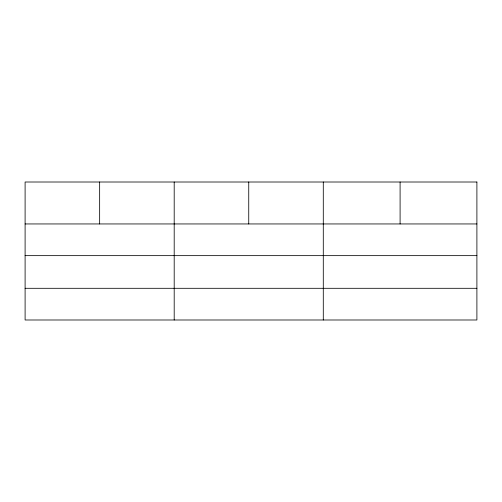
<?xml version="1.0" encoding="UTF-8"?>
<svg xmlns="http://www.w3.org/2000/svg" width="502" height="502" viewBox="0 0 502 502"><rect width="100%" height="100%" fill="white"/><g stroke="black" fill="none" stroke-linecap="round" stroke-linejoin="round"><path stroke-width="0.75" d="M25.1 223.948L476.9 223.948M25.1 255.643L476.9 255.643M25.1 288.299L476.9 288.299M400.094 182.006L400.094 223.948M323.288 182.006L323.288 319.994M248.741 182.006L248.741 223.948M174.194 182.006L174.194 319.994M99.647 182.006L99.647 223.948M476.9 182.006L25.1 182.006L25.1 319.994L476.9 319.994L476.9 182.006"/></g></svg>
